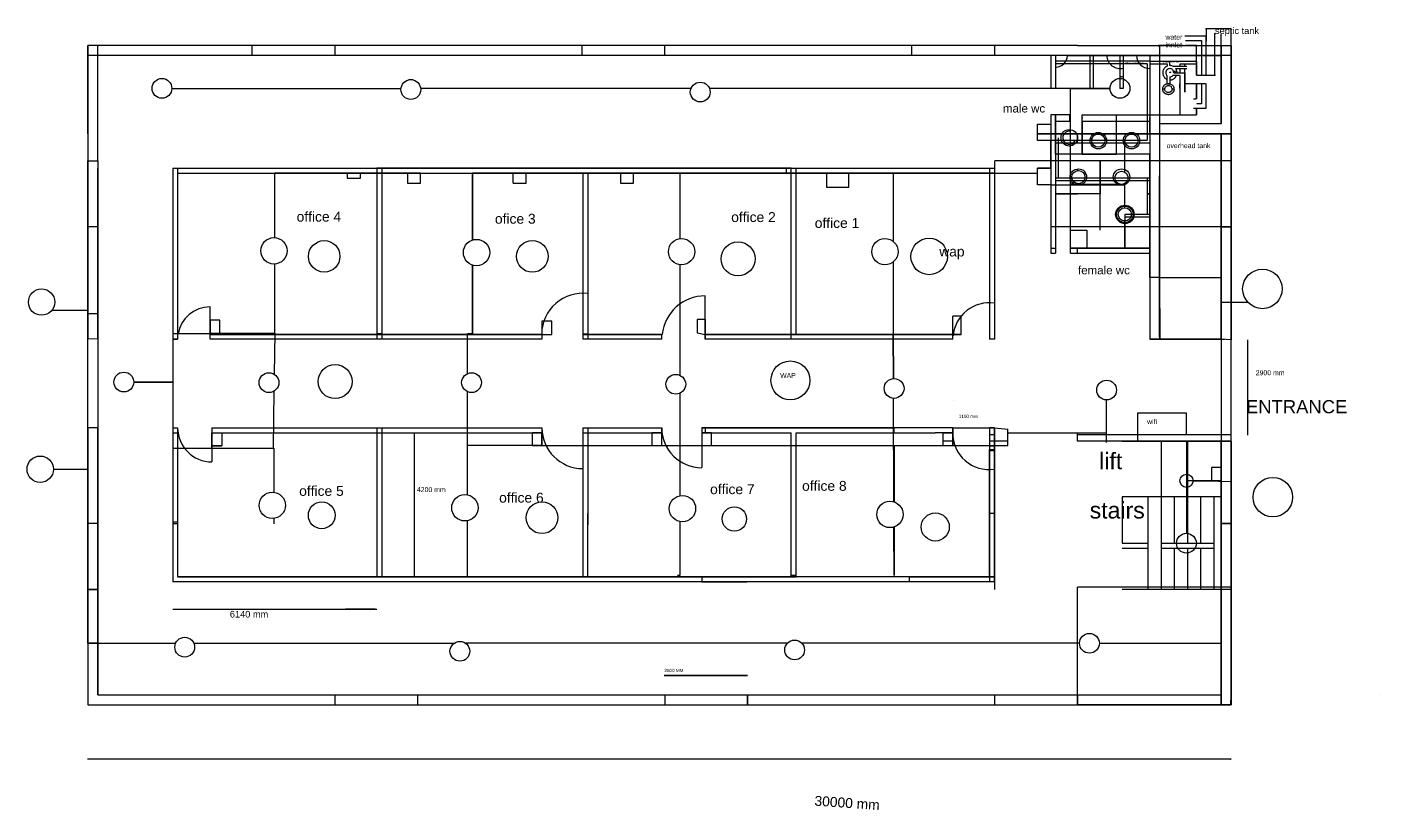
# Model space of a CAD drawing. Header units: millimetres. Extents: x -45491 to 454665, y -283075 to 218718.
# Drawn here: x 197014 to 238030, y 145825 to 169578 of the extents above; entities that cross this region are included whole.
import ezdxf

# ---------------------------------------------------------------- set-up
doc = ezdxf.new("R2010")
doc.units = ezdxf.units.MM
doc.linetypes.add('DASHED', pattern=[19.05, 12.7, -6.35])
for name, color, linetype in [('A-DIM', 2, 'Continuous'), ('A-DOOR', 3, 'Continuous'), ('A-STAIR', 6, 'Continuous'), ('A-TEXT', 7, 'Continuous'), ('A-WALL', 1, 'Continuous'), ('A-WINDOW', 4, 'Continuous'), ('E-LIGHT', 5, 'Continuous'), ('N-DATA', 30, 'Continuous'), ('P-PIPE', 125, 'DASHED')]:
    doc.layers.add(name, color=color, linetype=linetype)
doc.styles.get("Standard").update_dxf_attribs({"font": 'arial.ttf'})

msp = doc.modelspace()

# ---------------------------------------------------------------- linework, layer by layer
at = {"layer": 'A-DIM'}
for p, q in [((234012, 160092), (234012, 157199)), ((225105, 158255), (225105, 158255)), ((208756, 152899), (208756, 157270)), ((212625, 157270), (212625, 157270)), ((212625, 157270), (212625, 157270)), ((212625, 157270), (212625, 157270)), ((212625, 157270), (212625, 157270)), ((225082, 157420), (226191, 157420)), ((207771, 152899), (207771, 152899)), ((208756, 152899), (208756, 152899)), ((201430, 151918), (207621, 151918)), ((201430, 151918), (207569, 151918)), ((207569, 151918), (206664, 151918)), ((218856, 149906), (216334, 149906)), ((216334, 149906), (218856, 149906)), ((233519, 147364), (198851, 147364)), ((233501, 147364), (233519, 147364))]:
    msp.add_line(p, q, dxfattribs=at)
at = {"layer": 'A-DOOR'}
for p, q in [((217576, 160104), (217576, 161422)), ((202561, 160104), (202561, 161086)), ((199156, 160104), (198856, 160120)), ((198856, 157420), (198856, 160104)), ((199156, 160104), (199156, 157420)), ((201580, 160322), (201603, 160317)), ((233519, 160092), (233219, 160104)), ((233219, 160104), (233219, 157018)), ((233519, 157018), (233519, 160092)), ((199156, 157420), (198856, 157420)), ((202617, 157270), (202617, 156384)), ((217468, 157420), (217468, 156210)), ((233219, 157018), (233519, 157018))]:
    msp.add_line(p, q, dxfattribs=at)
for centre, radius, start, end in [((213863, 160254), 1247, 83.0894, 179.1023), ((217576, 160104), 1318, 90, 173.5088), ((226191, 160104), 1109, 82.2272, 174.4941), ((202561, 160104), 982, 90, 170.5712), ((202561, 160104), 982, 8.79, 10.7612), ((202617, 157420), 1037, 180, 270), ((213863, 157420), 1238, 180, 270), ((217468, 157420), 1211, 180, 270), ((226191, 157270), 1119, 180, 277.7023)]:
    msp.add_arc(centre, radius, start, end, dxfattribs=at)
at = {"layer": 'A-STAIR'}
for p, q in [((225082, 157204), (225074, 157204)), ((226356, 157204), (226191, 157204)), ((233519, 157204), (228856, 157204)), ((226749, 157018), (226191, 157018)), ((226356, 156718), (226191, 156718)), ((233519, 157018), (228856, 157018)), ((230219, 157021), (230219, 157018)), ((230219, 157018), (233219, 157018)), ((233219, 157018), (231393, 157018)), ((231393, 157018), (231393, 153921)), ((231393, 157018), (232164, 157018)), ((232164, 157018), (232164, 155321)), ((232193, 157018), (232193, 153921)), ((230218, 155321), (230217, 153921)), ((230218, 155321), (230217, 153921)), ((233219, 155321), (230218, 155321)), ((230993, 155321), (230993, 153921)), ((231793, 155321), (231793, 153921)), ((231793, 155321), (231793, 153921)), ((231793, 155321), (231793, 153921)), ((231793, 155321), (231793, 153921)), ((232593, 155321), (232593, 153921)), ((232993, 155321), (232993, 152521)), ((233219, 152521), (233219, 155321)), ((226356, 154822), (226191, 154822)), ((230217, 153921), (230993, 153921)), ((230993, 153921), (230993, 153771)), ((231393, 153921), (231393, 153771)), ((231393, 153921), (232993, 153921)), ((230217, 153771), (230993, 153771)), ((230993, 153771), (230993, 152521)), ((231393, 153771), (231393, 152521)), ((231393, 153771), (232993, 153771)), ((231793, 153771), (231793, 152521)), ((231793, 153771), (231793, 152521)), ((231793, 153771), (231793, 152521)), ((231793, 153771), (231793, 152521)), ((232193, 153771), (232193, 152521)), ((232593, 153771), (232593, 152521)), ((230217, 152521), (233219, 152521)), ((233519, 152518), (233219, 152518))]:
    msp.add_line(p, q, dxfattribs=at)
at = {"layer": 'A-WALL'}
for p, q in [((198856, 166341), (198856, 169018)), ((199156, 165518), (199156, 169018)), ((199156, 165518), (199156, 169018)), ((226356, 168718), (226356, 169018)), ((228856, 169018), (231349, 169018)), ((231313, 169018), (233519, 169018)), ((231349, 169018), (231349, 160104)), ((233219, 169018), (233219, 166641)), ((233519, 169018), (233519, 166641)), ((233519, 165518), (233519, 169018)), ((203841, 168718), (198856, 168718)), ((226341, 168718), (223841, 168718)), ((228556, 168718), (226341, 168718)), ((231049, 168718), (228049, 168718)), ((231049, 168718), (228049, 168718)), ((228049, 168718), (228049, 167718)), ((233519, 168718), (228049, 168718)), ((228199, 168718), (228199, 167718)), ((228556, 168718), (231049, 168718)), ((229249, 167718), (229249, 168718)), ((229349, 167718), (229349, 168718)), ((231049, 168718), (230149, 168718)), ((230149, 168718), (230149, 167718)), ((230249, 168718), (230249, 167718)), ((230740, 168718), (233219, 168718)), ((231049, 168718), (231049, 160104)), ((231349, 168718), (231349, 160104)), ((233219, 168718), (233219, 166641)), ((233519, 168718), (233519, 166341)), ((233219, 166641), (233219, 167866)), ((228199, 167718), (228049, 167718)), ((229349, 167718), (229249, 167718)), ((229349, 167718), (229249, 167718)), ((230249, 167718), (230149, 167718)), ((228199, 166918), (228049, 166918)), ((228049, 166918), (228049, 162718)), ((228199, 165718), (228199, 166918)), ((228199, 165718), (228199, 166918)), ((228199, 165718), (228199, 166918)), ((228199, 166918), (228199, 162718)), ((228199, 166218), (228199, 166718)), ((229006, 166918), (231049, 166918)), ((229006, 165718), (229006, 166918)), ((229006, 166836), (229006, 166805)), ((229006, 166836), (229006, 166836)), ((229006, 166805), (229006, 166805)), ((229006, 166805), (229006, 166805)), ((229006, 166718), (231049, 166718)), ((229006, 166718), (229006, 165718)), ((229543, 166836), (229543, 166836)), ((230046, 165718), (230046, 166918)), ((231049, 166836), (231049, 166836)), ((231049, 166836), (231049, 166384)), ((231049, 166384), (231049, 166836)), ((233219, 166641), (231349, 166641)), ((233219, 166641), (231959, 166641)), ((227649, 166341), (233519, 166341)), ((233519, 166341), (227649, 166341)), ((228199, 165718), (228199, 166218)), ((228856, 166052), (228856, 166271)), ((233219, 166341), (231349, 166341)), ((233219, 166341), (231959, 166341)), ((233219, 166341), (233219, 160104)), ((233219, 165518), (233219, 166341)), ((233219, 166341), (233519, 166341)), ((233519, 166318), (233219, 166341)), ((233519, 166341), (233519, 166341)), ((233519, 166341), (233519, 160092)), ((231049, 165718), (228199, 165718)), ((229006, 165718), (230046, 165718)), ((231049, 162718), (231049, 165718)), ((199156, 165518), (199156, 160104)), ((199156, 165518), (199156, 165292)), ((226356, 160104), (226356, 165518)), ((233519, 165518), (226356, 165518)), ((233519, 165518), (228049, 165518)), ((231049, 165518), (228199, 165518)), ((229549, 163416), (229549, 165518)), ((229549, 165518), (229549, 164518)), ((199156, 160104), (199156, 165292)), ((201430, 165292), (201430, 160104)), ((201430, 165292), (203648, 165292)), ((201580, 165292), (201580, 160104)), ((201580, 165142), (203648, 165142)), ((201913, 165292), (205734, 165292)), ((201913, 165292), (205734, 165292)), ((203648, 165142), (208151, 165142)), ((205734, 165292), (208151, 165292)), ((220185, 165292), (207621, 165292)), ((207621, 165292), (207621, 160104)), ((207771, 165292), (207771, 160104)), ((208151, 165292), (226341, 165292)), ((208151, 165142), (226341, 165142)), ((208151, 165142), (213863, 165142)), ((213863, 165142), (213863, 160104)), ((214013, 165142), (214013, 160104)), ((220035, 165142), (220035, 165292)), ((220185, 160104), (220185, 165292)), ((220335, 160254), (220335, 165292)), ((226191, 165292), (226191, 160104)), ((226341, 165292), (226341, 160104)), ((228856, 165223), (228856, 165274)), ((231049, 165214), (231049, 160104)), ((231347, 161018), (231347, 165064)), ((229549, 164518), (228199, 164518)), ((228199, 164518), (228856, 164518)), ((228856, 164778), (228856, 164828)), ((231049, 164518), (230969, 164518)), ((230969, 164518), (231049, 164518)), ((231049, 164322), (231049, 163416)), ((198856, 160104), (198856, 163519)), ((199156, 160104), (199156, 163519)), ((226356, 163518), (226341, 163518)), ((233519, 163518), (228049, 163518)), ((228649, 162718), (228649, 163416)), ((231347, 163416), (231349, 163416)), ((233219, 160104), (233219, 163518)), ((233219, 163416), (233219, 160104)), ((233519, 160092), (233519, 163518)), ((228049, 162868), (228199, 162868)), ((228649, 162868), (231049, 162868)), ((228856, 162718), (228856, 162868)), ((228049, 162718), (228199, 162718)), ((228049, 162718), (228199, 162718)), ((228649, 162718), (231049, 162718)), ((225082, 160104), (225082, 160810)), ((231347, 161018), (231349, 161018)), ((231347, 161018), (231349, 161018)), ((202563, 160104), (202563, 160689)), ((212625, 160654), (212625, 160104)), ((217576, 160702), (217576, 160104)), ((201430, 160104), (201580, 160104)), ((201580, 160104), (201430, 160104)), ((202563, 160254), (212625, 160254)), ((212625, 160254), (202563, 160254)), ((212625, 160104), (202563, 160104)), ((216257, 160254), (213863, 160254)), ((213863, 160254), (216257, 160254)), ((216257, 160104), (213863, 160104)), ((216257, 160104), (216257, 160254)), ((217576, 160254), (225082, 160254)), ((225082, 160254), (217576, 160254)), ((225082, 160104), (217576, 160104)), ((226341, 160104), (226191, 160104)), ((226356, 160104), (226191, 160104)), ((231049, 160104), (233319, 160104)), ((233219, 160104), (231049, 160104)), ((233519, 160092), (233219, 160104)), ((233319, 160104), (233319, 160104)), ((198856, 154518), (198856, 157420)), ((199156, 149318), (199156, 157420)), ((199156, 157420), (199156, 149318)), ((199156, 154518), (199156, 157420)), ((201430, 157420), (201430, 152749)), ((201430, 157420), (201580, 157420)), ((201430, 157420), (201580, 157420)), ((201430, 157270), (201580, 157270)), ((201580, 157420), (201580, 152899)), ((202617, 157420), (202617, 156803)), ((202617, 157420), (212625, 157420)), ((202617, 157270), (212625, 157270)), ((207621, 157420), (207621, 152899)), ((207771, 157420), (207771, 152899)), ((212625, 157420), (212625, 156878)), ((213863, 157420), (213863, 152899)), ((213863, 157420), (216257, 157420)), ((213863, 157270), (216257, 157270)), ((214013, 157420), (214013, 154475)), ((216257, 156878), (216257, 157420)), ((223296, 157420), (217468, 157420)), ((217468, 157420), (217468, 156878)), ((217468, 157420), (217468, 156878)), ((223296, 157420), (217468, 157420)), ((217468, 157420), (223296, 157420)), ((217468, 157270), (220185, 157270)), ((217576, 157420), (217576, 157270)), ((220185, 152899), (220185, 157270)), ((220335, 152899), (220335, 157270)), ((220335, 157270), (224549, 157270)), ((223286, 157420), (223296, 157420)), ((225082, 157420), (223286, 157420)), ((225082, 157270), (224549, 157270)), ((224782, 157270), (225082, 157270)), ((225082, 157420), (225082, 156870)), ((225082, 157270), (225082, 157420)), ((226191, 157420), (226191, 156765)), ((226341, 157420), (226191, 157420)), ((226341, 157420), (226191, 157420)), ((226191, 157420), (226341, 157420)), ((226341, 157420), (226191, 157420)), ((226341, 157420), (226341, 156765)), ((226341, 152749), (226341, 157420)), ((226356, 152518), (226356, 157419)), ((228856, 157018), (228856, 157270)), ((225101, 157018), (224782, 157018)), ((226749, 157018), (226191, 157018)), ((226191, 156878), (226191, 152942)), ((226191, 152942), (226191, 156765)), ((233519, 157018), (228856, 157018)), ((233219, 157018), (233519, 157018)), ((233219, 157018), (233219, 149318)), ((233219, 157018), (233219, 152293)), ((233219, 154521), (233219, 157018)), ((233519, 157018), (233519, 149018)), ((233519, 154521), (233519, 157018)), ((233060, 155813), (233060, 155796)), ((233060, 155813), (233060, 155796)), ((214013, 152918), (214013, 154822)), ((232193, 154521), (232164, 154521)), ((233519, 154521), (233219, 154521)), ((226341, 152749), (201430, 152749)), ((226341, 152899), (201580, 152899)), ((201580, 152899), (203532, 152899)), ((201580, 152899), (209840, 152899)), ((213863, 152899), (213863, 152899)), ((213863, 152899), (220185, 152899)), ((214013, 152918), (214013, 152899)), ((216356, 152899), (216356, 152923)), ((217468, 152899), (217468, 152749)), ((217468, 152899), (217468, 152749)), ((217468, 152749), (218840, 152749)), ((222760, 152749), (222760, 152749)), ((226341, 152899), (223760, 152899)), ((223760, 152899), (223760, 152749)), ((226191, 152942), (226191, 152749)), ((226341, 152943), (226341, 152749)), ((228856, 149018), (228856, 152589)), ((233519, 152589), (228856, 152589)), ((233219, 149318), (233219, 152591)), ((233519, 149018), (233519, 152589)), ((198856, 150882), (198856, 152518)), ((199156, 149318), (199156, 152518)), ((199156, 149318), (206356, 149318)), ((208856, 149318), (216356, 149318)), ((216356, 149018), (216356, 149318)), ((218856, 149318), (226356, 149318)), ((218856, 149018), (218856, 149318)), ((226356, 149018), (226356, 149318)), ((228556, 149318), (228856, 149318)), ((228856, 149318), (233219, 149318)), ((233216, 149018), (233219, 149318)), ((233219, 149318), (233216, 149018)), ((233512, 149018), (233519, 149318)), ((238030, 149318), (238030, 149318)), ((228556, 149018), (231049, 149018)), ((228856, 149018), (233519, 149018)), ((233519, 149018), (228856, 149018)), ((231049, 149018), (231049, 149018)), ((231049, 149018), (231349, 149018)), ((233219, 149018), (231049, 149018)), ((231349, 149018), (231349, 149018)), ((233219, 149018), (233519, 149018))]:
    msp.add_line(p, q, dxfattribs=at)
for points in [[(198856, 169018), (198856, 160104)], [(228856, 169018), (198856, 169018), (198856, 160104)], [(228556, 168718), (203841, 168718)], [(199156, 165518), (199156, 160104)], [(198856, 157420), (198856, 149018), (228856, 149018)], [(198856, 157420), (198856, 149018), (199156, 149018)], [(199156, 157420), (199156, 149318)], [(206356, 149318), (208856, 149318)], [(216356, 149318), (228556, 149318)]]:
    msp.add_lwpolyline(points, dxfattribs=at)
for centre in [(228611, 166218), (229492, 166132), (230499, 166132), (228888, 165026), (230197, 165026), (230298, 163894)]:
    msp.add_circle(centre, 250, dxfattribs=at)
for centre, radius, start, end in [((231049, 168718), 399, 41.3042, 48.6958), ((228199, 168718), 356, 270, 0), ((230149, 168718), 398, 180, 284.5384), ((231049, 168718), 399, 180, 270)]:
    msp.add_arc(centre, radius, start, end, dxfattribs=at)
at = {"layer": 'A-WINDOW'}
for p, q in [((203841, 168718), (203841, 169018)), ((206341, 169018), (203841, 169018)), ((206341, 169018), (206341, 168718)), ((213841, 168718), (213841, 169018)), ((216341, 169018), (213841, 169018)), ((216341, 169018), (216341, 168718)), ((223841, 168718), (223841, 169018)), ((226341, 169018), (223841, 169018)), ((226341, 169018), (226341, 168718)), ((232065, 169018), (231313, 169018)), ((206341, 168718), (203841, 168718)), ((216341, 168718), (213841, 168718)), ((226341, 168718), (223841, 168718)), ((228856, 166052), (228856, 166132)), ((198856, 165518), (199156, 165518)), ((198856, 163519), (198856, 165518)), ((199156, 165518), (199156, 163519)), ((233519, 165518), (233219, 165518)), ((233219, 163416), (233219, 165518)), ((233519, 163518), (233519, 165518)), ((228856, 164792), (228856, 164797)), ((199156, 163519), (198856, 163519)), ((233219, 163518), (233519, 163518)), ((233519, 160092), (233519, 160104)), ((233219, 155792), (233219, 155813)), ((198856, 154518), (199156, 154524)), ((199156, 154518), (198856, 154518)), ((198856, 152518), (198856, 154518)), ((199156, 154524), (199156, 154518)), ((199156, 154524), (199156, 152518)), ((201430, 154565), (201580, 154567)), ((201430, 154514), (201580, 154514)), ((233219, 154521), (233519, 154521)), ((233219, 152519), (233219, 154521)), ((233519, 152518), (233519, 154521)), ((198856, 152518), (199156, 152518)), ((199156, 152518), (198856, 152518)), ((233519, 152518), (233219, 152519)), ((206356, 149018), (206356, 149318)), ((206356, 149318), (208856, 149318)), ((208856, 149318), (208856, 149018)), ((216356, 149018), (216356, 149318)), ((216356, 149318), (218856, 149318)), ((218856, 149318), (218856, 149018)), ((226356, 149018), (226356, 149318)), ((226356, 149318), (228856, 149318)), ((228856, 149318), (228856, 149018)), ((228856, 149018), (228856, 149318)), ((206356, 149018), (206356, 149018)), ((206356, 149018), (208856, 149018)), ((216356, 149018), (218856, 149018)), ((226356, 149018), (228856, 149018))]:
    msp.add_line(p, q, dxfattribs=at)
at = {"layer": 'E-LIGHT'}
for p, q in [((201403, 167718), (208351, 167718)), ((217146, 167718), (208946, 167718)), ((228049, 167718), (217700, 167718)), ((229849, 167718), (228049, 167718)), ((228649, 167718), (228199, 167718)), ((228199, 167718), (228199, 167718)), ((228649, 166718), (228649, 167718)), ((228649, 167718), (229849, 167718)), ((227649, 166132), (227649, 166632)), ((227649, 166632), (228049, 166632)), ((228649, 166918), (228199, 166918)), ((228199, 166918), (228199, 166718)), ((228199, 166718), (228649, 166718)), ((228624, 166718), (228629, 166918)), ((228649, 163416), (228649, 166918)), ((228049, 166132), (227649, 166132)), ((228049, 165292), (228049, 166132)), ((228049, 166132), (228049, 165292)), ((228431, 166132), (228049, 166132)), ((228846, 166132), (228649, 166132)), ((229292, 166135), (228846, 166132)), ((229300, 166187), (229249, 166189)), ((229740, 166167), (229689, 166169)), ((230299, 166141), (229692, 166138)), ((230299, 166141), (230249, 166144)), ((230298, 165173), (230299, 166141)), ((230300, 166061), (229693, 166058)), ((199156, 165518), (199156, 160878)), ((204526, 163187), (204526, 165142)), ((208944, 165142), (204526, 165142)), ((206722, 165142), (206722, 164992)), ((206722, 164992), (207122, 164992)), ((207122, 164992), (207122, 165142)), ((208544, 165142), (208544, 164842)), ((208944, 164842), (208944, 165142)), ((210516, 165142), (210516, 163117)), ((210516, 163117), (210516, 165142)), ((226341, 165142), (210516, 165142)), ((211747, 164842), (211747, 165142)), ((211747, 165142), (221250, 165142)), ((212147, 164842), (212147, 165142)), ((215001, 165142), (215001, 164842)), ((215401, 164842), (215401, 165142)), ((216808, 165142), (216808, 163159)), ((220185, 165292), (220335, 165292)), ((221250, 165142), (221250, 164716)), ((221927, 164716), (221927, 165142)), ((223276, 165142), (223276, 163073)), ((226191, 165292), (226341, 165292)), ((226341, 165142), (227649, 165142)), ((227649, 164792), (227649, 165292)), ((227649, 165292), (228049, 165292)), ((228049, 165292), (227649, 165292)), ((227649, 165292), (228049, 165292)), ((228049, 165292), (228049, 164792)), ((229073, 165103), (229114, 165133)), ((208544, 164842), (208944, 164842)), ((211747, 164842), (212147, 164842)), ((215001, 164842), (215401, 164842)), ((221250, 164716), (221927, 164716)), ((228049, 164792), (227649, 164792)), ((228049, 164792), (228977, 164792)), ((228649, 164797), (228757, 164875)), ((230298, 164797), (228649, 164797)), ((228977, 164792), (230298, 164792)), ((230298, 164792), (230298, 164828)), ((230298, 164094), (230298, 164797)), ((230298, 162868), (230298, 163694)), ((228649, 163416), (229140, 163416)), ((228649, 162868), (228649, 163416)), ((229140, 163416), (229140, 162868)), ((229140, 162868), (228649, 162868)), ((231049, 162868), (228649, 162868)), ((228649, 162868), (230298, 162868)), ((231049, 161983), (231049, 162868)), ((223276, 162452), (223276, 160254)), ((204526, 160286), (204526, 162388)), ((210516, 160277), (210516, 162358)), ((210516, 162358), (210516, 160277)), ((216808, 162366), (216808, 160267)), ((231349, 161983), (231049, 161983)), ((231349, 161983), (233219, 161983)), ((231349, 160179), (231349, 161983)), ((231349, 161983), (231353, 160104)), ((233219, 161983), (233219, 160104)), ((233219, 160104), (233219, 161227)), ((233219, 161227), (234025, 161227)), ((198856, 160981), (197765, 160981)), ((198856, 160981), (198856, 160104)), ((199156, 160878), (198856, 160878)), ((225332, 160810), (225082, 160810)), ((225332, 160254), (225332, 160810)), ((231349, 160801), (231330, 160801)), ((231347, 161018), (231347, 161018)), ((202861, 160689), (202561, 160689)), ((202561, 160689), (202561, 160289)), ((202861, 160289), (202861, 160689)), ((212925, 160654), (212625, 160654)), ((212625, 160654), (212625, 160104)), ((212925, 160254), (212925, 160654)), ((217576, 160702), (217326, 160702)), ((217326, 160702), (217326, 160402)), ((217326, 160402), (217326, 160352)), ((217576, 160254), (217576, 160702)), ((217576, 160702), (217576, 160702)), ((201430, 160267), (201430, 156803)), ((201430, 160267), (201430, 158808)), ((202674, 160267), (201430, 160267)), ((202561, 160289), (204526, 160286)), ((202563, 160254), (202861, 160289)), ((204526, 160286), (204508, 159044)), ((207771, 160267), (207621, 160267)), ((210365, 160277), (210516, 160277)), ((210365, 159062), (210365, 160277)), ((212625, 160254), (212925, 160254)), ((213863, 160272), (214013, 160271)), ((216808, 160267), (216808, 159011)), ((217326, 160352), (217326, 160302)), ((217326, 160302), (217576, 160254)), ((223276, 160257), (223286, 158913)), ((223280, 158913), (223276, 160257)), ((223276, 160254), (225332, 160254)), ((224635, 160254), (224635, 160254)), ((225082, 160254), (225082, 160254)), ((231333, 160104), (231349, 160104)), ((231353, 160179), (231349, 160179)), ((231353, 160104), (233219, 160104)), ((201430, 158808), (200248, 158808)), ((200248, 158808), (201430, 158808)), ((201430, 158808), (201430, 156803)), ((204500, 158530), (204475, 156803)), ((210365, 155385), (210365, 158517)), ((216808, 158467), (216808, 155360)), ((223293, 155173), (223282, 158314)), ((229744, 157270), (229744, 158263)), ((229744, 156976), (229744, 158263)), ((198856, 150882), (198856, 157420)), ((198856, 156314), (198856, 157420)), ((202617, 156803), (202617, 157270)), ((202617, 157270), (202917, 157270)), ((202917, 157270), (202917, 156870)), ((212625, 157270), (212325, 157270)), ((212325, 157270), (212325, 156878)), ((212625, 156878), (212625, 157270)), ((216257, 157270), (215957, 157270)), ((215957, 157270), (215957, 156878)), ((216257, 156878), (216257, 157270)), ((217768, 157270), (217468, 157270)), ((217468, 157270), (217468, 156878)), ((217768, 156878), (217768, 157270)), ((223296, 157420), (223297, 157270)), ((225082, 157270), (224782, 157270)), ((224782, 157270), (224782, 156878)), ((225082, 156878), (225082, 157270)), ((226341, 157420), (226341, 157420)), ((226341, 157420), (226341, 156864)), ((226341, 157420), (226749, 157381)), ((226341, 156765), (226341, 157270)), ((226749, 156878), (226749, 157381)), ((226749, 157270), (229744, 157270)), ((201430, 156803), (202617, 156803)), ((201430, 156803), (202617, 156803)), ((202617, 156870), (202917, 156871)), ((202917, 156870), (202617, 156870)), ((202617, 156803), (204500, 156803)), ((204500, 156803), (204500, 155464)), ((212625, 156878), (210365, 156878)), ((212325, 156878), (216257, 156878)), ((212325, 156878), (212625, 156878)), ((215957, 156878), (217468, 156878)), ((217468, 156878), (217768, 156878)), ((217468, 156878), (223301, 156878)), ((223300, 156878), (223301, 156765)), ((223301, 156878), (223301, 155171)), ((223301, 156878), (224782, 156878)), ((224782, 156878), (226749, 156878)), ((224782, 156878), (225082, 156878)), ((226341, 156864), (226191, 156865)), ((226191, 156765), (226341, 156765)), ((226341, 156765), (226341, 156864)), ((197814, 156163), (198856, 156163)), ((223290, 156163), (223301, 156163)), ((233219, 156213), (232919, 156213)), ((232919, 156213), (232919, 155800)), ((233219, 155813), (233219, 156213)), ((233219, 155813), (232164, 155813)), ((232164, 155813), (232164, 154218)), ((232364, 155813), (232364, 155813)), ((232364, 155813), (233219, 155813)), ((233519, 155785), (232364, 155813)), ((233219, 155136), (233219, 155813)), ((233219, 150882), (233219, 155136)), ((204500, 154671), (204500, 154505)), ((210365, 152899), (210365, 154599)), ((216808, 154574), (216808, 152937)), ((223301, 152937), (223296, 154409)), ((223301, 154411), (223301, 152937)), ((204500, 152899), (209840, 152899)), ((204500, 152899), (207621, 152899)), ((207771, 152899), (217468, 152899)), ((209840, 152899), (210365, 152899)), ((216808, 152937), (216732, 152937)), ((220335, 152937), (220185, 152937)), ((220185, 152937), (220335, 152937)), ((220185, 152899), (220335, 152899)), ((223760, 152899), (226341, 152899)), ((226341, 152899), (226341, 152943)), ((233219, 152591), (233519, 152589)), ((199156, 150882), (198856, 150882)), ((198856, 150882), (201518, 150882)), ((202070, 150882), (209958, 150882)), ((220061, 150882), (210314, 150882)), ((228923, 150882), (220506, 150882)), ((229523, 150882), (231049, 150882)), ((231049, 150882), (232254, 150882)), ((232254, 150882), (233219, 150882))]:
    msp.add_line(p, q, dxfattribs=at)
for points in [[(225082, 160254), (225082, 160254), (225082, 160254), (225082, 160254)], [(225082, 160254), (225332, 160254), (225332, 160254), (225082, 160254)]]:
    msp.add_lwpolyline(points, close=True, dxfattribs=at)
for centre, radius in [((201103, 167718), 300), ((208649, 167682), 300), ((217423, 167604), 300), ((230149, 167718), 300), ((229492, 166132), 200), ((230499, 166132), 200), ((228888, 165026), 200), ((230197, 165001), 200), ((230298, 163894), 280), ((230298, 163894), 200), ((204500, 162788), 400), ((210641, 162737), 400), ((216858, 162763), 400), ((223024, 162763), 400), ((234467, 161633), 600), ((197455, 161234), 400), ((199948, 158808), 300), ((204349, 158789), 300), ((210490, 158789), 300), ((216682, 158739), 300), ((223301, 158613), 300), ((229744, 158563), 300), ((197414, 156163), 400), ((232164, 155813), 200), ((234783, 155316), 600), ((204450, 155067), 400), ((210289, 154992), 400), ((216883, 154967), 400), ((223175, 154791), 400), ((232164, 153918), 300), ((201794, 150764), 300), ((210136, 150641), 300), ((220284, 150681), 300), ((229223, 150882), 300)]:
    msp.add_circle(centre, radius, dxfattribs=at)
msp.add_arc((228611, 166218), 200, 79.0559, 334.4742, dxfattribs=at)
at = {"layer": 'N-DATA'}
for p, q in [((232164, 157861), (230675, 157861)), ((230675, 157861), (230675, 157018)), ((232164, 157204), (232164, 157861))]:
    msp.add_line(p, q, dxfattribs=at)
for centre, radius in [((206022, 162618), 479), ((212333, 162618), 480), ((218570, 162544), 516), ((224364, 162618), 553), ((206354, 158820), 516), ((220157, 158857), 590), ((205949, 154764), 406), ((212628, 154690), 480), ((218459, 154653), 369), ((224549, 154411), 426)]:
    msp.add_circle(centre, radius, dxfattribs=at)
for p in [(232762, 169526), (233029, 169367), (233029, 168113)]:
    msp.add_point(p, dxfattribs=at)
at = {"layer": 'P-PIPE'}
for p, q in [((232762, 169526), (232755, 169018)), ((233519, 169526), (232762, 169526)), ((233519, 169018), (233519, 169526)), ((231349, 168982), (231349, 169018)), ((232119, 169307), (232755, 169307)), ((232132, 169168), (232625, 169168)), ((232466, 169018), (232137, 169018)), ((232466, 168113), (232466, 169018)), ((232466, 168113), (232466, 169018)), ((232625, 169168), (232625, 168113)), ((232755, 169307), (232755, 168113)), ((233029, 168113), (233029, 169367)), ((233219, 167866), (233219, 169367)), ((231049, 168546), (228199, 168546)), ((230969, 168466), (228199, 168466)), ((230969, 168466), (230969, 166918)), ((231049, 168546), (231049, 166918)), ((231349, 168534), (231049, 168534)), ((231349, 168454), (231049, 168454)), ((232466, 168534), (231349, 168534)), ((231585, 168454), (231349, 168454)), ((231585, 168395), (231585, 168454)), ((231585, 168395), (231585, 168454)), ((231585, 168395), (231585, 168454)), ((231661, 168191), (231665, 168199)), ((231665, 168409), (231665, 168534)), ((231665, 168409), (231665, 168454)), ((232178, 168385), (231759, 168385)), ((231786, 168192), (231959, 168193)), ((231839, 168316), (232178, 168316)), ((231959, 168540), (231959, 168534)), ((232466, 168454), (231959, 168454)), ((231959, 168454), (231959, 168385)), ((231959, 168316), (231959, 168193)), ((231959, 168193), (232119, 168193)), ((232119, 168385), (232119, 168454)), ((232119, 167598), (232119, 168316)), ((232119, 168193), (232119, 167598)), ((232466, 168454), (232466, 168534)), ((232466, 168534), (232466, 168534)), ((232466, 168534), (232466, 168113)), ((208719, 167973), (208578, 167973)), ((230149, 168086), (230249, 168062)), ((231579, 167849), (231579, 168096)), ((231661, 167849), (231579, 167849)), ((231661, 168066), (231661, 167849)), ((231959, 168109), (231756, 168109)), ((231959, 168109), (231959, 166918)), ((231959, 167709), (231959, 167864)), ((232123, 167866), (232466, 167866)), ((232466, 168113), (232466, 168114)), ((232482, 168113), (232466, 168113)), ((232466, 168113), (232482, 168113)), ((232482, 168113), (232466, 168113)), ((232482, 168113), (232466, 168113)), ((232466, 167396), (232466, 167866)), ((232466, 167396), (232466, 167866)), ((232466, 167866), (232755, 167866)), ((232466, 167866), (232466, 167396)), ((232482, 168113), (233029, 168113)), ((232625, 167866), (232625, 167249)), ((232755, 167866), (232755, 167110)), ((231509, 167696), (231447, 167696)), ((231788, 167696), (231725, 167696)), ((231788, 167696), (231725, 167696)), ((232374, 167396), (232466, 167396)), ((232466, 167396), (232466, 167709)), ((232755, 167110), (232374, 167110)), ((232625, 167249), (232466, 167249)), ((232466, 166918), (232466, 167110)), ((232466, 167110), (232466, 166918)), ((230969, 166918), (230969, 166132)), ((231049, 166918), (232466, 166918)), ((231049, 166718), (231049, 166132)), ((228199, 166218), (228199, 165001)), ((230969, 166132), (228199, 166132)), ((228279, 166218), (228279, 165001)), ((231049, 166052), (228199, 166052)), ((231049, 166052), (228199, 166052)), ((231049, 166052), (228199, 166052)), ((228199, 165001), (231049, 165001)), ((228199, 164921), (231049, 164921)), ((230969, 165001), (230969, 163894)), ((231049, 165001), (231049, 163894)), ((231049, 163894), (230298, 163894)), ((230298, 163894), (230298, 162868)), ((231049, 163814), (230298, 163814))]:
    msp.add_line(p, q, dxfattribs=at)
for centre, radius in [((231665, 168199), 8.69), ((231617, 167696), 170), ((231617, 167696), 170), ((231617, 167696), 108)]:
    msp.add_circle(centre, radius, dxfattribs=at)
for centre, radius, start, end in [((231661, 168191), 218, 110.4647, 247.9566), ((231661, 168191), 125, 357.3668, 229.2534), ((231661, 168191), 218, 63.2343, 88.9759), ((231665, 168199), 163, 355.2535, 22.5584), ((231665, 168199), 163, 355.2535, 22.5584), ((231665, 168199), 163, 355.2535, 22.5584), ((231661, 168191), 218, 358.4863, 35.0192), ((231661, 168191), 125, 270, 319.294), ((231661, 168191), 218, 270, 337.9757)]:
    msp.add_arc(centre, radius, start, end, dxfattribs=at)

# ---------------------------------------------------------------- texts
at = {"layer": 'A-DIM'}
for s, height, p in [('2900 mm', 150, (234265, 159014)), ('1100 mm', 100, (225260, 157716)), ('4200 mm', 150, (208833, 155469)), ('6140 mm', 200, (203162, 151664)), ('2500 MM', 100, (216334, 150006))]:
    msp.add_text(s, height=height, dxfattribs=at).set_placement(p)
msp.add_text('30000 mm', height=300, rotation=356.0997, dxfattribs=at).set_placement((220879, 145958))
at = {"layer": 'A-TEXT'}
for s, height, p in [('septic tank', 200, (233029, 169367)), ('water', 150, (231528, 169199)), ('innlet', 150, (231528, 168959)), ('male wc', 250, (226600, 166985)), ('overhead tank', 150, (231563, 165904)), ('office 4', 300, (205186, 163675)), ('ofice 3', 300, (211199, 163611)), ('office 2', 300, (218362, 163662)), ('office 1', 300, (220895, 163483)), ('wap', 300, (224669, 162618)), ('female wc', 250, (228877, 162077)), ('WAP', 150, (219845, 158932)), ('ENTRANCE', 400, (233968, 157860)), ('wifi', 150, (230971, 157531)), ('lift', 500, (229519, 156164)), ('office 5', 300, (205264, 155354)), ('office 6', 300, (211326, 155150)), ('office 7', 300, (217722, 155406)), ('office 8', 300, (220511, 155508)), ('stairs', 500, (229231, 154667))]:
    msp.add_text(s, height=height, dxfattribs=at).set_placement(p)
at = {"layer": 'E-LIGHT', "insert": (219752, 160254), "char_height": 2.5, "attachment_point": 1}
msp.add_mtext_dynamic_manual_height_columns('s', width=433.01, gutter_width=12.5, heights=[0], dxfattribs=at)
at = {"layer": 'P-PIPE'}
for s, p in [('80mm waste pipe', (230318, 168466)), ('plumbing shaft', (231470, 168486)), ('soil riser', (231665, 168199))]:
    msp.add_text(s, height=50, dxfattribs=at).set_placement(p)

doc.saveas('drawing.dxf')
